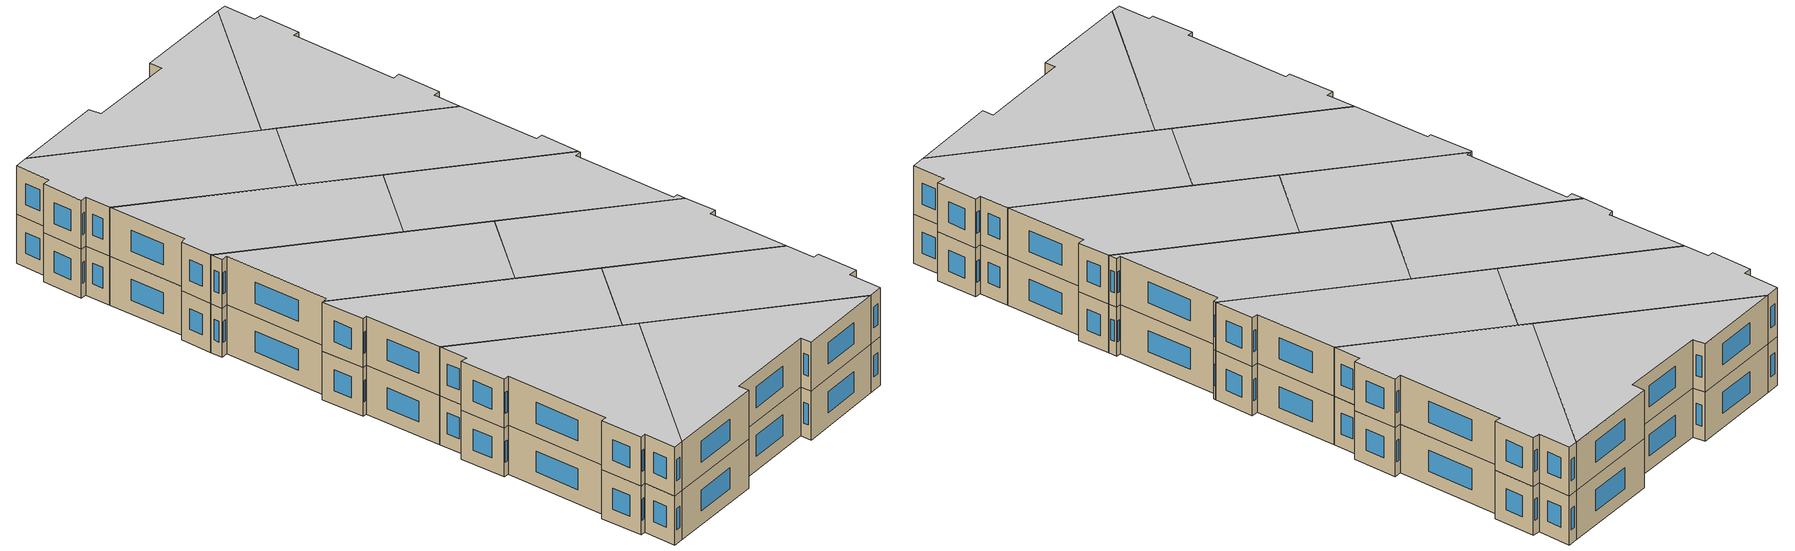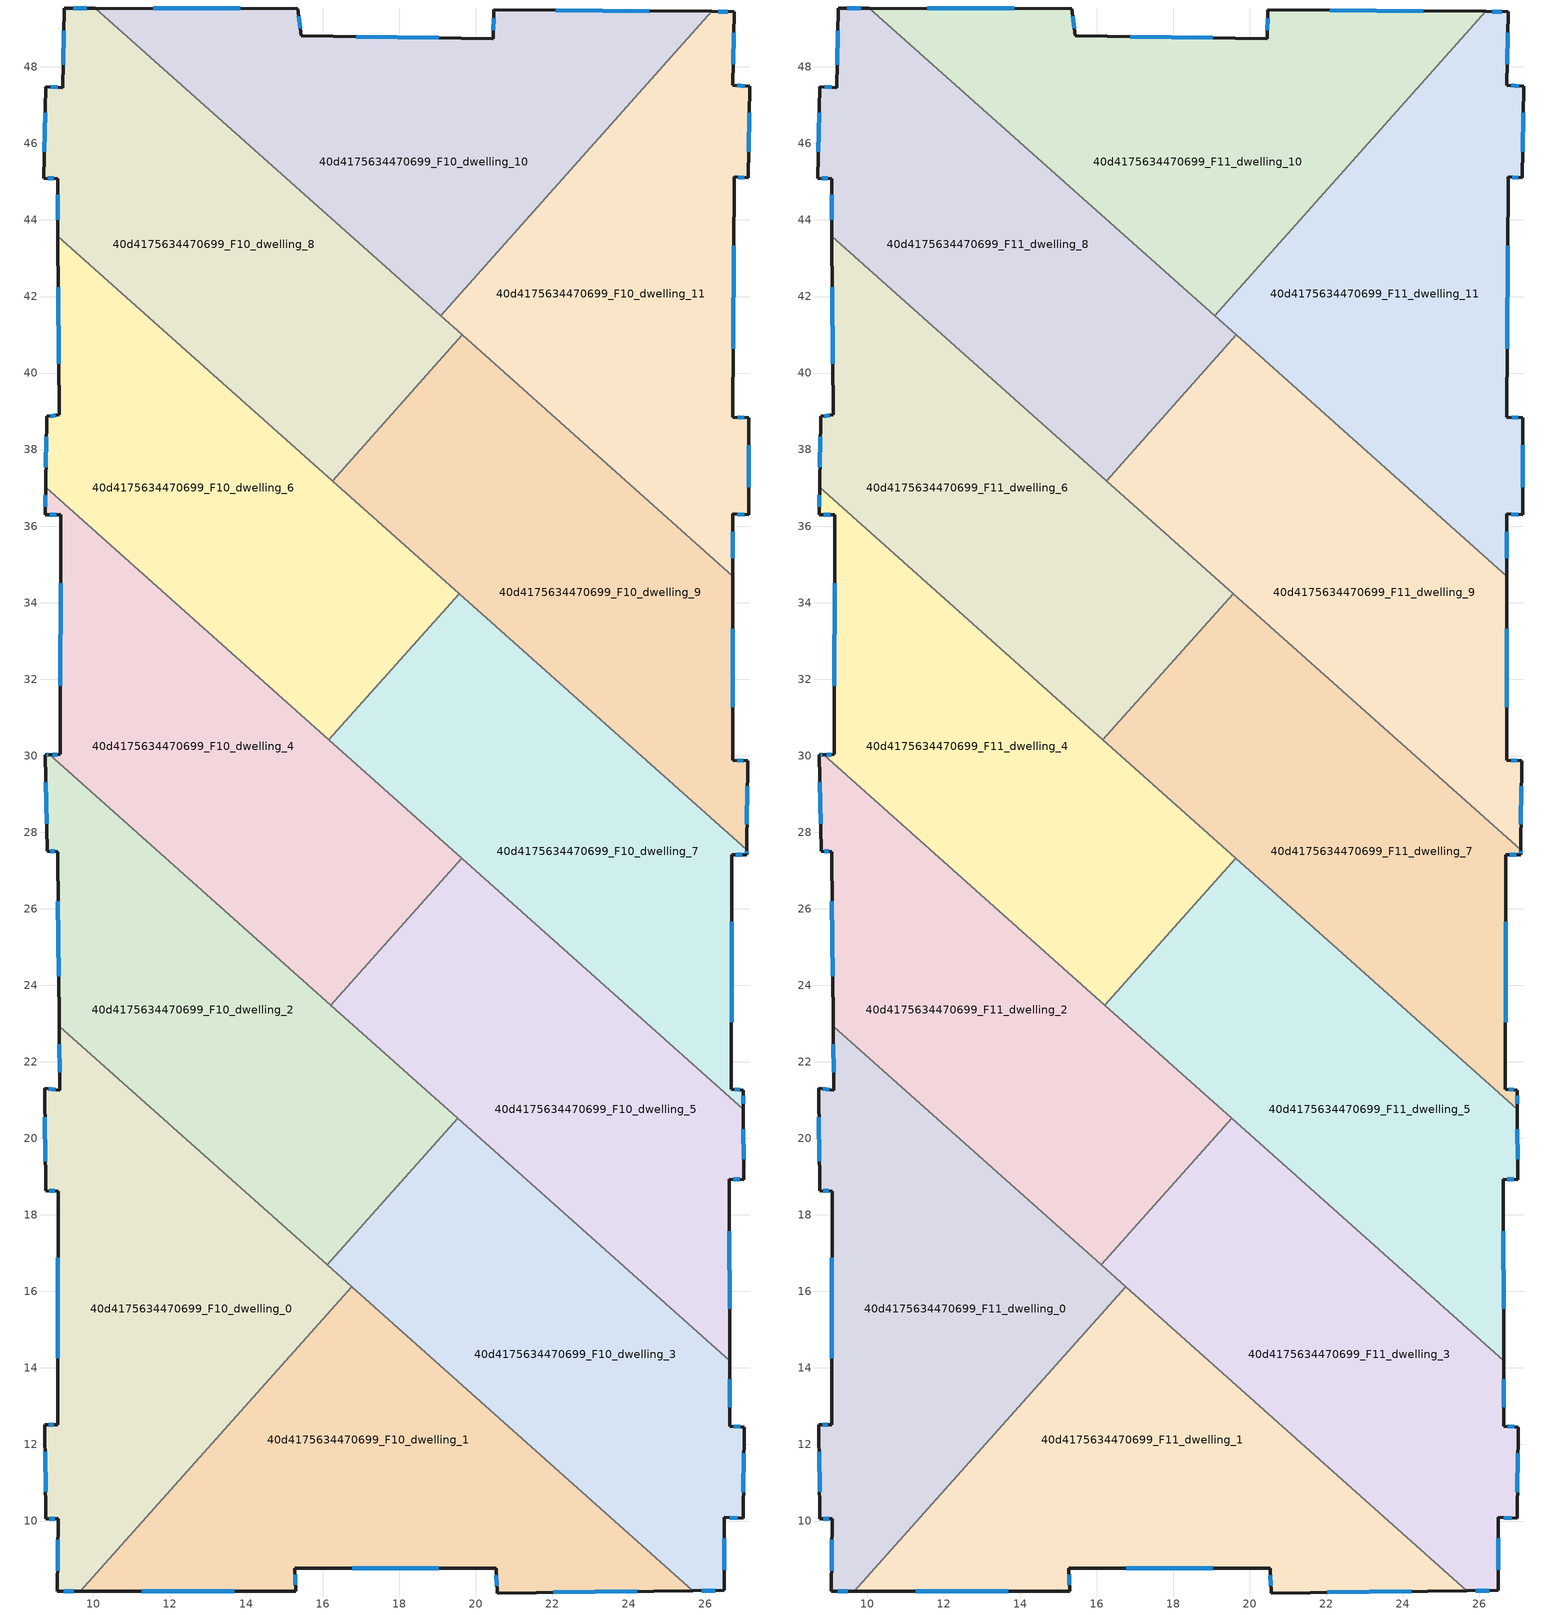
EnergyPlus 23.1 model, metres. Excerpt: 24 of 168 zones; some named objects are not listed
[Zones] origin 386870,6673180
40d4175634470699_F10_dwelling_0
 floor to 40d4175634470699_F9_dwelling_0 (EU_floor_Construction): 16.76,16.13 9.66,8.16 9.07,8.16 9.09,10.06 8.77,10.05 8.74,12.52 9.07,12.51 9.09,18.62 8.76,18.63 8.73,21.32 9.13,21.25 9.11,22.93 z30
 wall outside (EU_wall_Construction): 9.11,22.93 9.13,21.25 8.73,21.32 8.76,18.63 9.09,18.62 9.07,12.51 8.74,12.52 8.77,10.05 9.09,10.06 9.07,8.16 9.66,8.16 z30:33
 wall to 40d4175634470699_F10_dwelling_1 (EU_wall_Construction): 9.66,8.16 16.76,16.13 z30:33
 wall to 40d4175634470699_F10_dwelling_2 (EU_wall_Construction): 16.12,16.7 9.11,22.93 z30:33
 wall to 40d4175634470699_F10_dwelling_3 (EU_wall_Construction): 16.75,16.13 16.12,16.7 z30:33
 window (EU_Window_Construction): 8.75,11.82 8.76,10.76 / 8.98,12.51 8.84,12.52 / 9.08,16.88 9.08,14.26 / 8.85,18.63 8.99,18.63 / 8.74,20.55 8.75,19.4 / 9.01,21.27 8.85,21.3 / 9.12,22.45 9.12,21.73 / 9.24,8.16 9.49,8.16 / 9.08,9.52 9.07,8.7 / 8.86,10.05 9,10.06 z30.86:32.14
40d4175634470699_F10_dwelling_1
 floor to 40d4175634470699_F9_dwelling_1 (EU_floor_Construction): 25.68,8.18 20.56,8.12 20.53,8.77 15.27,8.77 15.29,8.16 9.66,8.16 16.76,16.13 z30
 wall outside (EU_wall_Construction): 9.66,8.16 15.29,8.16 15.27,8.77 20.53,8.77 20.56,8.12 25.68,8.18 z30:33
 wall to 40d4175634470699_F10_dwelling_3 (EU_wall_Construction): 25.68,8.18 16.76,16.13 z30:33
 window (EU_Window_Construction): 11.27,8.16 13.68,8.16 / 22.02,8.14 24.22,8.16 / 20.54,8.58 20.56,8.3 / 16.78,8.77 19.03,8.77 / 15.29,8.33 15.28,8.6 z30.86:32.14
40d4175634470699_F10_dwelling_10
 floor to 40d4175634470699_F9_dwelling_10 (EU_floor_Construction): 26.16,49.45 19.08,41.5 10.06,49.54 15.35,49.53 15.45,48.81 20.46,48.74 20.47,49.49 z30
 wall outside (EU_wall_Construction): 26.16,49.45 20.47,49.49 20.46,48.74 15.45,48.81 15.35,49.53 10.06,49.54 z30:33
 wall to 40d4175634470699_F10_dwelling_11 (EU_wall_Construction): 19.08,41.5 26.16,49.45 z30:33
 wall to 40d4175634470699_F10_dwelling_8 (EU_wall_Construction): 10.06,49.54 19.08,41.5 z30:33
 window (EU_Window_Construction): 13.84,49.53 11.57,49.53 / 15.42,49.02 15.38,49.32 / 19.03,48.76 16.88,48.79 / 20.47,49.28 20.46,48.95 / 24.54,49.46 22.1,49.48 z30.86:32.14
40d4175634470699_F10_dwelling_11
 floor to 40d4175634470699_F9_dwelling_11 (EU_floor_Construction): 26.76,49.45 26.71,47.53 27.16,47.49 27.12,45.1 26.76,45.12 26.72,38.85 27.14,38.83 27.13,36.29 26.72,36.32 26.72,34.7 19.08,41.5 26.16,49.45 z30
 wall outside (EU_wall_Construction): 26.72,34.7 26.72,36.32 27.13,36.29 27.14,38.83 26.72,38.85 26.76,45.12 27.12,45.1 27.16,47.49 26.71,47.53 26.76,49.45 26.16,49.45 z30:33
 wall to 40d4175634470699_F10_dwelling_9 (EU_wall_Construction): 19.65,41 26.72,34.7 z30:33
 wall to 40d4175634470699_F10_dwelling_8 (EU_wall_Construction): 19.08,41.5 19.65,41 z30:33
 window (EU_Window_Construction): 27.13,45.78 27.15,46.81 / 26.86,45.12 27.02,45.11 / 26.73,40.64 26.75,43.33 / 27.02,38.84 26.84,38.84 / 27.13,37.02 27.14,38.11 / 26.84,36.31 27.01,36.3 / 26.72,35.16 26.72,35.85 / 26.59,49.45 26.33,49.45 / 26.73,48.07 26.74,48.9 / 27.03,47.5 26.84,47.52 z30.86:32.14
40d4175634470699_F10_dwelling_2
 floor to 40d4175634470699_F9_dwelling_2 (EU_floor_Construction): 19.53,20.52 16.12,16.7 9.11,22.93 9.07,27.5 8.8,27.5 8.75,30.02 8.86,30.02 z30
 wall outside (EU_wall_Construction): 8.86,30.02 8.75,30.02 8.8,27.5 9.07,27.5 9.11,22.93 z30:33
 wall to 40d4175634470699_F10_dwelling_3 (EU_wall_Construction): 16.12,16.7 19.53,20.52 z30:33
 wall to 40d4175634470699_F10_dwelling_4 (EU_wall_Construction): 16.21,23.48 8.86,30.02 z30:33
 wall to 40d4175634470699_F10_dwelling_5 (EU_wall_Construction): 19.53,20.52 16.21,23.48 z30:33
 window (EU_Window_Construction): 8.77,29.3 8.79,28.22 / 8.83,30.02 8.78,30.02 / 9.08,26.19 9.1,24.24 / 8.88,27.5 8.99,27.5 z30.86:32.14
40d4175634470699_F10_dwelling_3
 floor to 40d4175634470699_F9_dwelling_3 (EU_floor_Construction): 26.64,14.19 26.64,12.48 27.02,12.45 26.99,10.07 26.49,10.09 26.5,8.19 25.68,8.18 16.12,16.7 19.53,20.52 z30
 wall outside (EU_wall_Construction): 25.68,8.18 26.5,8.19 26.49,10.09 26.99,10.07 27.02,12.45 26.64,12.48 26.64,14.19 z30:33
 wall to 40d4175634470699_F10_dwelling_5 (EU_wall_Construction): 26.64,14.19 19.53,20.52 z30:33
 window (EU_Window_Construction): 26.5,8.73 26.49,9.55 / 25.91,8.18 26.26,8.18 / 26.64,12.97 26.64,13.7 / 26.91,12.46 26.75,12.47 / 27,10.75 27.01,11.77 / 26.63,10.09 26.85,10.08 z30.86:32.14
40d4175634470699_F10_dwelling_4
 floor to 40d4175634470699_F9_dwelling_4 (EU_floor_Construction): 19.64,27.32 16.21,23.48 8.86,30.02 9.15,30.03 9.15,36.3 8.75,36.3 8.76,37.01 z30
 wall outside (EU_wall_Construction): 8.76,37.01 8.75,36.3 9.15,36.3 9.15,30.03 8.86,30.02 z30:33
 wall to 40d4175634470699_F10_dwelling_5 (EU_wall_Construction): 16.21,23.48 19.64,27.32 z30:33
 wall to 40d4175634470699_F10_dwelling_6 (EU_wall_Construction): 16.16,30.42 8.76,37.01 z30:33
 wall to 40d4175634470699_F10_dwelling_7 (EU_wall_Construction): 19.64,27.32 16.16,30.42 z30:33
 window (EU_Window_Construction): 8.86,36.3 9.04,36.3 / 8.75,36.81 8.75,36.5 / 9.07,30.03 8.95,30.03 / 9.15,34.51 9.15,31.82 z30.86:32.14
40d4175634470699_F10_dwelling_5
 floor to 40d4175634470699_F9_dwelling_5 (EU_floor_Construction): 26.99,20.76 27.01,18.92 26.63,18.93 26.64,14.19 16.21,23.48 19.64,27.32 z30
 wall outside (EU_wall_Construction): 26.64,14.19 26.63,18.93 27.01,18.92 26.99,20.76 z30:33
 wall to 40d4175634470699_F10_dwelling_7 (EU_wall_Construction): 26.99,20.76 19.64,27.32 z30:33
 window (EU_Window_Construction): 27,19.45 27,20.24 / 26.74,18.93 26.9,18.93 / 26.63,15.55 26.63,17.58 z30.86:32.14
40d4175634470699_F10_dwelling_6
 floor to 40d4175634470699_F9_dwelling_6 (EU_floor_Construction): 19.56,34.24 16.16,30.42 8.76,37.01 8.78,38.87 9.12,38.91 9.08,43.58 z30
 wall outside (EU_wall_Construction): 9.08,43.58 9.12,38.91 8.78,38.87 8.76,37.01 z30:33
 wall to 40d4175634470699_F10_dwelling_7 (EU_wall_Construction): 16.16,30.42 19.56,34.24 z30:33
 wall to 40d4175634470699_F10_dwelling_8 (EU_wall_Construction): 16.26,37.19 9.08,43.58 z30:33
 wall to 40d4175634470699_F10_dwelling_9 (EU_wall_Construction): 19.56,34.24 16.26,37.19 z30:33
 window (EU_Window_Construction): 9.09,42.24 9.11,40.24 / 8.78,38.34 8.77,37.54 / 9.02,38.89 8.88,38.88 z30.86:32.14
40d4175634470699_F10_dwelling_7
 floor to 40d4175634470699_F9_dwelling_7 (EU_floor_Construction): 27.08,27.54 27.08,27.41 26.69,27.41 26.68,21.28 26.99,21.26 26.99,20.76 16.16,30.42 19.56,34.24 z30
 wall outside (EU_wall_Construction): 26.99,20.76 26.99,21.26 26.68,21.28 26.69,27.41 27.08,27.41 27.08,27.54 z30:33
 wall to 40d4175634470699_F10_dwelling_9 (EU_wall_Construction): 27.08,27.54 19.56,34.24 z30:33
 window (EU_Window_Construction): 26.99,20.91 26.99,21.12 / 27.08,27.45 27.08,27.5 / 26.8,27.41 26.97,27.41 / 26.69,23.03 26.69,25.66 / 26.9,21.27 26.77,21.28 z30.86:32.14
40d4175634470699_F10_dwelling_8
 floor to 40d4175634470699_F9_dwelling_8 (EU_floor_Construction): 19.65,41 16.26,37.19 9.08,43.58 9.07,45.08 8.72,45.09 8.76,47.48 9.21,47.46 9.24,49.54 10.06,49.54 z30
 wall outside (EU_wall_Construction): 10.06,49.54 9.24,49.54 9.21,47.46 8.76,47.48 8.72,45.09 9.07,45.08 9.08,43.58 z30:33
 wall to 40d4175634470699_F10_dwelling_9 (EU_wall_Construction): 16.26,37.19 19.65,41 z30:33
 window (EU_Window_Construction): 8.75,46.8 8.73,45.78 / 9.08,47.46 8.89,47.48 / 9.23,48.94 9.22,48.05 / 9.83,49.54 9.48,49.54 / 9.08,44.65 9.08,44.01 / 8.82,45.09 8.97,45.09 z30.86:32.14
40d4175634470699_F10_dwelling_9
 floor to 40d4175634470699_F9_dwelling_9 (EU_floor_Construction): 26.72,34.7 26.72,29.89 27.1,29.86 27.08,27.54 16.26,37.19 19.65,41 z30
 wall outside (EU_wall_Construction): 27.08,27.54 27.1,29.86 26.72,29.89 26.72,34.7 z30:33
 window (EU_Window_Construction): 26.72,31.26 26.72,33.32 / 26.99,29.87 26.83,29.88 / 27.09,28.2 27.1,29.2 z30.86:32.14
40d4175634470699_F11_dwelling_0
 floor to 40d4175634470699_F10_dwelling_0 (EU_floor_Construction): 16.76,16.13 9.66,8.16 9.07,8.16 9.09,10.06 8.77,10.05 8.74,12.52 9.07,12.51 9.09,18.62 8.76,18.63 8.73,21.32 9.13,21.25 9.11,22.93 z33
 wall outside (EU_wall_Construction): 9.11,22.93 9.13,21.25 8.73,21.32 8.76,18.63 9.09,18.62 9.07,12.51 8.74,12.52 8.77,10.05 9.09,10.06 9.07,8.16 9.66,8.16 z33:36
 wall to 40d4175634470699_F11_dwelling_1 (EU_wall_Construction): 9.66,8.16 16.76,16.13 z33:36
 wall to 40d4175634470699_F11_dwelling_2 (EU_wall_Construction): 16.12,16.7 9.11,22.93 z33:36
 wall to 40d4175634470699_F11_dwelling_3 (EU_wall_Construction): 16.75,16.13 16.12,16.7 z33:36
 window (EU_Window_Construction): 8.75,11.82 8.76,10.76 / 8.98,12.51 8.84,12.52 / 9.08,16.88 9.08,14.26 / 8.85,18.63 8.99,18.63 / 8.74,20.55 8.75,19.4 / 9.01,21.27 8.85,21.3 / 9.12,22.45 9.12,21.73 / 9.24,8.16 9.49,8.16 / 9.08,9.52 9.07,8.7 / 8.86,10.05 9,10.06 z33.86:35.14
 ceiling to 40d4175634470699_F12_dwelling_0 (EU_floor_Construction): 9.66,8.16 16.76,16.13 9.11,22.93 9.13,21.25 8.73,21.32 8.76,18.63 9.09,18.62 9.07,12.51 8.74,12.52 8.77,10.05 9.09,10.06 9.07,8.16 z36
40d4175634470699_F11_dwelling_1
 floor to 40d4175634470699_F10_dwelling_1 (EU_floor_Construction): 25.68,8.18 20.56,8.12 20.53,8.77 15.27,8.77 15.29,8.16 9.66,8.16 16.76,16.13 z33
 wall outside (EU_wall_Construction): 9.66,8.16 15.29,8.16 15.27,8.77 20.53,8.77 20.56,8.12 25.68,8.18 z33:36
 wall to 40d4175634470699_F11_dwelling_3 (EU_wall_Construction): 25.68,8.18 16.76,16.13 z33:36
 window (EU_Window_Construction): 11.27,8.16 13.68,8.16 / 22.02,8.14 24.22,8.16 / 20.54,8.58 20.56,8.3 / 16.78,8.77 19.03,8.77 / 15.29,8.33 15.28,8.6 z33.86:35.14
 ceiling to 40d4175634470699_F12_dwelling_1 (EU_floor_Construction): 25.68,8.18 16.76,16.13 9.66,8.16 15.29,8.16 15.27,8.77 20.53,8.77 20.56,8.12 z36
40d4175634470699_F11_dwelling_10
 floor to 40d4175634470699_F10_dwelling_10 (EU_floor_Construction): 26.16,49.45 19.08,41.5 10.06,49.54 15.35,49.53 15.45,48.81 20.46,48.74 20.47,49.49 z33
 wall outside (EU_wall_Construction): 26.16,49.45 20.47,49.49 20.46,48.74 15.45,48.81 15.35,49.53 10.06,49.54 z33:36
 wall to 40d4175634470699_F11_dwelling_11 (EU_wall_Construction): 19.08,41.5 26.16,49.45 z33:36
 wall to 40d4175634470699_F11_dwelling_8 (EU_wall_Construction): 10.06,49.54 19.08,41.5 z33:36
 window (EU_Window_Construction): 13.84,49.53 11.57,49.53 / 15.42,49.02 15.38,49.32 / 19.03,48.76 16.88,48.79 / 20.47,49.28 20.46,48.95 / 24.54,49.46 22.1,49.48 z33.86:35.14
 ceiling to 40d4175634470699_F12_dwelling_10 (EU_floor_Construction): 19.08,41.5 26.16,49.45 20.47,49.49 20.46,48.74 15.45,48.81 15.35,49.53 10.06,49.54 z36
40d4175634470699_F11_dwelling_11
 floor to 40d4175634470699_F10_dwelling_11 (EU_floor_Construction): 26.76,49.45 26.71,47.53 27.16,47.49 27.12,45.1 26.76,45.12 26.72,38.85 27.14,38.83 27.13,36.29 26.72,36.32 26.72,34.7 19.08,41.5 26.16,49.45 z33
 wall outside (EU_wall_Construction): 26.72,34.7 26.72,36.32 27.13,36.29 27.14,38.83 26.72,38.85 26.76,45.12 27.12,45.1 27.16,47.49 26.71,47.53 26.76,49.45 26.16,49.45 z33:36
 wall to 40d4175634470699_F11_dwelling_9 (EU_wall_Construction): 19.65,41 26.72,34.7 z33:36
 wall to 40d4175634470699_F11_dwelling_8 (EU_wall_Construction): 19.08,41.5 19.65,41 z33:36
 window (EU_Window_Construction): 27.13,45.78 27.15,46.81 / 26.86,45.12 27.02,45.11 / 26.73,40.64 26.75,43.33 / 27.02,38.84 26.84,38.84 / 27.13,37.02 27.14,38.11 / 26.84,36.31 27.01,36.3 / 26.72,35.16 26.72,35.85 / 26.59,49.45 26.33,49.45 / 26.73,48.07 26.74,48.9 / 27.03,47.5 26.84,47.52 z33.86:35.14
 ceiling to 40d4175634470699_F12_dwelling_11 (EU_floor_Construction): 26.72,34.7 26.72,36.32 27.13,36.29 27.14,38.83 26.72,38.85 26.76,45.12 27.12,45.1 27.16,47.49 26.71,47.53 26.76,49.45 26.16,49.45 19.08,41.5 z36
40d4175634470699_F11_dwelling_2
 floor to 40d4175634470699_F10_dwelling_2 (EU_floor_Construction): 19.53,20.52 16.12,16.7 9.11,22.93 9.07,27.5 8.8,27.5 8.75,30.02 8.86,30.02 z33
 wall outside (EU_wall_Construction): 8.86,30.02 8.75,30.02 8.8,27.5 9.07,27.5 9.11,22.93 z33:36
 wall to 40d4175634470699_F11_dwelling_3 (EU_wall_Construction): 16.12,16.7 19.53,20.52 z33:36
 wall to 40d4175634470699_F11_dwelling_4 (EU_wall_Construction): 16.21,23.48 8.86,30.02 z33:36
 wall to 40d4175634470699_F11_dwelling_5 (EU_wall_Construction): 19.53,20.52 16.21,23.48 z33:36
 window (EU_Window_Construction): 8.77,29.3 8.79,28.22 / 8.83,30.02 8.78,30.02 / 9.08,26.19 9.1,24.24 / 8.88,27.5 8.99,27.5 z33.86:35.14
 ceiling to 40d4175634470699_F12_dwelling_2 (EU_floor_Construction): 16.12,16.7 19.53,20.52 8.86,30.02 8.75,30.02 8.8,27.5 9.07,27.5 9.11,22.93 z36
40d4175634470699_F11_dwelling_3
 floor to 40d4175634470699_F10_dwelling_3 (EU_floor_Construction): 26.64,14.19 26.64,12.48 27.02,12.45 26.99,10.07 26.49,10.09 26.5,8.19 25.68,8.18 16.12,16.7 19.53,20.52 z33
 wall outside (EU_wall_Construction): 25.68,8.18 26.5,8.19 26.49,10.09 26.99,10.07 27.02,12.45 26.64,12.48 26.64,14.19 z33:36
 wall to 40d4175634470699_F11_dwelling_5 (EU_wall_Construction): 26.64,14.19 19.53,20.52 z33:36
 window (EU_Window_Construction): 26.5,8.73 26.49,9.55 / 25.91,8.18 26.26,8.18 / 26.64,12.97 26.64,13.7 / 26.91,12.46 26.75,12.47 / 27,10.75 27.01,11.77 / 26.63,10.09 26.85,10.08 z33.86:35.14
 ceiling to 40d4175634470699_F12_dwelling_3 (EU_floor_Construction): 26.5,8.19 26.49,10.09 26.99,10.07 27.02,12.45 26.64,12.48 26.64,14.19 19.53,20.52 16.12,16.7 25.68,8.18 z36
40d4175634470699_F11_dwelling_4
 floor to 40d4175634470699_F10_dwelling_4 (EU_floor_Construction): 19.64,27.32 16.21,23.48 8.86,30.02 9.15,30.03 9.15,36.3 8.75,36.3 8.76,37.01 z33
 wall outside (EU_wall_Construction): 8.76,37.01 8.75,36.3 9.15,36.3 9.15,30.03 8.86,30.02 z33:36
 wall to 40d4175634470699_F11_dwelling_5 (EU_wall_Construction): 16.21,23.48 19.64,27.32 z33:36
 wall to 40d4175634470699_F11_dwelling_6 (EU_wall_Construction): 16.16,30.42 8.76,37.01 z33:36
 wall to 40d4175634470699_F11_dwelling_7 (EU_wall_Construction): 19.64,27.32 16.16,30.42 z33:36
 window (EU_Window_Construction): 8.86,36.3 9.04,36.3 / 8.75,36.81 8.75,36.5 / 9.07,30.03 8.95,30.03 / 9.15,34.51 9.15,31.82 z33.86:35.14
 ceiling to 40d4175634470699_F12_dwelling_4 (EU_floor_Construction): 16.21,23.48 19.64,27.32 8.76,37.01 8.75,36.3 9.15,36.3 9.15,30.03 8.86,30.02 z36
40d4175634470699_F11_dwelling_5
 floor to 40d4175634470699_F10_dwelling_5 (EU_floor_Construction): 26.99,20.76 27.01,18.92 26.63,18.93 26.64,14.19 16.21,23.48 19.64,27.32 z33
 wall outside (EU_wall_Construction): 26.64,14.19 26.63,18.93 27.01,18.92 26.99,20.76 z33:36
 wall to 40d4175634470699_F11_dwelling_7 (EU_wall_Construction): 26.99,20.76 19.64,27.32 z33:36
 window (EU_Window_Construction): 27,19.45 27,20.24 / 26.74,18.93 26.9,18.93 / 26.63,15.55 26.63,17.58 z33.86:35.14
 ceiling to 40d4175634470699_F12_dwelling_5 (EU_floor_Construction): 26.64,14.19 26.63,18.93 27.01,18.92 26.99,20.76 19.64,27.32 16.21,23.48 z36
40d4175634470699_F11_dwelling_6
 floor to 40d4175634470699_F10_dwelling_6 (EU_floor_Construction): 19.56,34.24 16.16,30.42 8.76,37.01 8.78,38.87 9.12,38.91 9.08,43.58 z33
 wall outside (EU_wall_Construction): 9.08,43.58 9.12,38.91 8.78,38.87 8.76,37.01 z33:36
 wall to 40d4175634470699_F11_dwelling_7 (EU_wall_Construction): 16.16,30.42 19.56,34.24 z33:36
 wall to 40d4175634470699_F11_dwelling_8 (EU_wall_Construction): 16.26,37.19 9.08,43.58 z33:36
 wall to 40d4175634470699_F11_dwelling_9 (EU_wall_Construction): 19.56,34.24 16.26,37.19 z33:36
 window (EU_Window_Construction): 9.09,42.24 9.11,40.24 / 8.78,38.34 8.77,37.54 / 9.02,38.89 8.88,38.88 z33.86:35.14
 ceiling to 40d4175634470699_F12_dwelling_6 (EU_floor_Construction): 16.16,30.42 19.56,34.24 9.08,43.58 9.12,38.91 8.78,38.87 8.76,37.01 z36
40d4175634470699_F11_dwelling_7
 floor to 40d4175634470699_F10_dwelling_7 (EU_floor_Construction): 27.08,27.54 27.08,27.41 26.69,27.41 26.68,21.28 26.99,21.26 26.99,20.76 16.16,30.42 19.56,34.24 z33
 wall outside (EU_wall_Construction): 26.99,20.76 26.99,21.26 26.68,21.28 26.69,27.41 27.08,27.41 27.08,27.54 z33:36
 wall to 40d4175634470699_F11_dwelling_9 (EU_wall_Construction): 27.08,27.54 19.56,34.24 z33:36
 window (EU_Window_Construction): 26.99,20.91 26.99,21.12 / 27.08,27.45 27.08,27.5 / 26.8,27.41 26.97,27.41 / 26.69,23.03 26.69,25.66 / 26.9,21.27 26.77,21.28 z33.86:35.14
 ceiling to 40d4175634470699_F12_dwelling_7 (EU_floor_Construction): 26.99,20.76 26.99,21.26 26.68,21.28 26.69,27.41 27.08,27.41 27.08,27.54 19.56,34.24 16.16,30.42 z36
40d4175634470699_F11_dwelling_8
 floor to 40d4175634470699_F10_dwelling_8 (EU_floor_Construction): 19.65,41 16.26,37.19 9.08,43.58 9.07,45.08 8.72,45.09 8.76,47.48 9.21,47.46 9.24,49.54 10.06,49.54 z33
 wall outside (EU_wall_Construction): 10.06,49.54 9.24,49.54 9.21,47.46 8.76,47.48 8.72,45.09 9.07,45.08 9.08,43.58 z33:36
 wall to 40d4175634470699_F11_dwelling_9 (EU_wall_Construction): 16.26,37.19 19.65,41 z33:36
 window (EU_Window_Construction): 8.75,46.8 8.73,45.78 / 9.08,47.46 8.89,47.48 / 9.23,48.94 9.22,48.05 / 9.83,49.54 9.48,49.54 / 9.08,44.65 9.08,44.01 / 8.82,45.09 8.97,45.09 z33.86:35.14
 ceiling to 40d4175634470699_F12_dwelling_8 (EU_floor_Construction): 16.26,37.19 19.65,41 10.06,49.54 9.24,49.54 9.21,47.46 8.76,47.48 8.72,45.09 9.07,45.08 9.08,43.58 z36
40d4175634470699_F11_dwelling_9
 floor to 40d4175634470699_F10_dwelling_9 (EU_floor_Construction): 26.72,34.7 26.72,29.89 27.1,29.86 27.08,27.54 16.26,37.19 19.65,41 z33
 wall outside (EU_wall_Construction): 27.08,27.54 27.1,29.86 26.72,29.89 26.72,34.7 z33:36
 window (EU_Window_Construction): 26.72,31.26 26.72,33.32 / 26.99,29.87 26.83,29.88 / 27.09,28.2 27.1,29.2 z33.86:35.14
 ceiling to 40d4175634470699_F12_dwelling_9 (EU_floor_Construction): 27.08,27.54 27.1,29.86 26.72,29.89 26.72,34.7 19.65,41 16.26,37.19 z36
[Building]
EU S2 Campaign: North Axis=0; Terrain=City; Solar Distribution=FullExterior
[Site:Location]
Helsinki-Vantaa.AP: Latitude=60.317; Longitude=24.963; Time Zone=2; Elevation=54.6
[SizingPeriod:WeatherFileDays]
AnnualSizingPeriod: Begin Month=1; Begin Day of Month=1; End Month=12; End Day of Month=31; Day of Week for Start Day=Monday; Use Weather File Daylight Saving Period=No; Use Weather File Rain and Snow Indicators=No
[MATERIAL]
EU_InternalMass_Material: Roughness=MediumRough; Thickness=0.1; Conductivity=1; Density=1800; Specific Heat=900; Thermal Absorptance=0.9; Solar Absorptance=0.7; Visible Absorptance=0.7
[MATERIAL:NOMASS] Roughness=MediumRough; Thermal Absorptance=0.9; Solar Absorptance=0.7; Visible Absorptance=0.7
Name | Thermal Resistance
EU_wall_NoMass | 1.10183
EU_floor_NoMass | 1.70606
[WINDOWMATERIAL:SIMPLEGLAZINGSYSTEM]
EU_Window_SimpleGlazing: UFactor=3.11035; Solar Heat Gain Coefficient=0.8; Visible Transmittance=0.8
[CONSTRUCTION]
EU_wall_Construction: EU_wall_NoMass
EU_floor_Construction: EU_floor_NoMass
EU_Window_Construction: EU_Window_SimpleGlazing
EU_InternalMass_Construction: EU_InternalMass_Material
[ZONE] Type=1; Multiplier=1; Ceiling Height=autocalculate; Floor Area=autocalculate; Part of Total Floor Area=Yes
Name | Volume
40d4175634470699_F10_dwelling_0; 40d4175634470699_F11_dwelling_0 | 182.211
40d4175634470699_F10_dwelling_1; 40d4175634470699_F11_dwelling_1; 40d4175634470699_F10_dwelling_6; 40d4175634470699_F11_dwelling_6 | 182.188
40d4175634470699_F10_dwelling_10; 40d4175634470699_F11_dwelling_10; 40d4175634470699_F10_dwelling_3; 40d4175634470699_F11_dwelling_3 | 182.21
40d4175634470699_F10_dwelling_11; 40d4175634470699_F11_dwelling_11 | 182.204
40d4175634470699_F10_dwelling_2; 40d4175634470699_F11_dwelling_2 | 182.213
40d4175634470699_F10_dwelling_4; 40d4175634470699_F11_dwelling_4 | 182.209
40d4175634470699_F10_dwelling_5; 40d4175634470699_F11_dwelling_5 | 182.194
40d4175634470699_F10_dwelling_7; 40d4175634470699_F11_dwelling_7 | 182.202
40d4175634470699_F10_dwelling_8; 40d4175634470699_F11_dwelling_8 | 182.199
40d4175634470699_F10_dwelling_9; 40d4175634470699_F11_dwelling_9 | 182.205
[INTERNALMASS] Construction=EU_InternalMass_Construction
Name | Zone or ZoneList | Surface Area
40d4175634470699_F10_dwelling_0_EU_InternalMass | 40d4175634470699_F10_dwelling_0 | 60.7366
40d4175634470699_F10_dwelling_1_EU_InternalMass | 40d4175634470699_F10_dwelling_1 | 60.7292
40d4175634470699_F10_dwelling_2_EU_InternalMass | 40d4175634470699_F10_dwelling_2 | 60.7376
40d4175634470699_F10_dwelling_3_EU_InternalMass | 40d4175634470699_F10_dwelling_3 | 60.7371
40d4175634470699_F10_dwelling_4_EU_InternalMass | 40d4175634470699_F10_dwelling_4 | 60.7362
40d4175634470699_F10_dwelling_5_EU_InternalMass | 40d4175634470699_F10_dwelling_5 | 60.7312
40d4175634470699_F10_dwelling_6_EU_InternalMass | 40d4175634470699_F10_dwelling_6 | 60.729
40d4175634470699_F10_dwelling_7_EU_InternalMass | 40d4175634470699_F10_dwelling_7 | 60.7345
40d4175634470699_F10_dwelling_8_EU_InternalMass | 40d4175634470699_F10_dwelling_8 | 60.7332
40d4175634470699_F10_dwelling_9_EU_InternalMass | 40d4175634470699_F10_dwelling_9 | 60.7349
40d4175634470699_F10_dwelling_10_EU_InternalMass | 40d4175634470699_F10_dwelling_10 | 60.7366
40d4175634470699_F10_dwelling_11_EU_InternalMass | 40d4175634470699_F10_dwelling_11 | 60.7352
40d4175634470699_F11_dwelling_0_EU_InternalMass | 40d4175634470699_F11_dwelling_0 | 60.7366
40d4175634470699_F11_dwelling_1_EU_InternalMass | 40d4175634470699_F11_dwelling_1 | 60.7292
40d4175634470699_F11_dwelling_2_EU_InternalMass | 40d4175634470699_F11_dwelling_2 | 60.7376
40d4175634470699_F11_dwelling_3_EU_InternalMass | 40d4175634470699_F11_dwelling_3 | 60.7371
40d4175634470699_F11_dwelling_4_EU_InternalMass | 40d4175634470699_F11_dwelling_4 | 60.7362
40d4175634470699_F11_dwelling_5_EU_InternalMass | 40d4175634470699_F11_dwelling_5 | 60.7312
40d4175634470699_F11_dwelling_6_EU_InternalMass | 40d4175634470699_F11_dwelling_6 | 60.729
40d4175634470699_F11_dwelling_7_EU_InternalMass | 40d4175634470699_F11_dwelling_7 | 60.7345
40d4175634470699_F11_dwelling_8_EU_InternalMass | 40d4175634470699_F11_dwelling_8 | 60.7332
40d4175634470699_F11_dwelling_9_EU_InternalMass | 40d4175634470699_F11_dwelling_9 | 60.7349
40d4175634470699_F11_dwelling_10_EU_InternalMass | 40d4175634470699_F11_dwelling_10 | 60.7366
40d4175634470699_F11_dwelling_11_EU_InternalMass | 40d4175634470699_F11_dwelling_11 | 60.7352
[OTHEREQUIPMENT] Fuel Type=Electricity; Design Level Calculation Method=Watts/Area; Power per Zone Floor Area=1; Fraction Latent=0; Fraction Radiant=0; Fraction Lost=0; Carbon Dioxide Generation Rate=0; EndUse Subcategory=EU_Step8_InternalGains
Name | Zone or ZoneList or Space or SpaceList | Schedule
EU_Step8_InternalGain_40d4175634470699_F10_dwelling_0_f000 | 40d4175634470699_F10_dwelling_0 | EU_Step8_GainSchedule_40d4175634470699_F10_dwelling_0_f000
EU_Step8_InternalGain_40d4175634470699_F10_dwelling_1_f000 | 40d4175634470699_F10_dwelling_1 | EU_Step8_GainSchedule_40d4175634470699_F10_dwelling_1_f000
EU_Step8_InternalGain_40d4175634470699_F10_dwelling_2_f000 | 40d4175634470699_F10_dwelling_2 | EU_Step8_GainSchedule_40d4175634470699_F10_dwelling_2_f000
EU_Step8_InternalGain_40d4175634470699_F10_dwelling_3_f000 | 40d4175634470699_F10_dwelling_3 | EU_Step8_GainSchedule_40d4175634470699_F10_dwelling_3_f000
EU_Step8_InternalGain_40d4175634470699_F10_dwelling_4_f000 | 40d4175634470699_F10_dwelling_4 | EU_Step8_GainSchedule_40d4175634470699_F10_dwelling_4_f000
EU_Step8_InternalGain_40d4175634470699_F10_dwelling_5_f000 | 40d4175634470699_F10_dwelling_5 | EU_Step8_GainSchedule_40d4175634470699_F10_dwelling_5_f000
EU_Step8_InternalGain_40d4175634470699_F10_dwelling_6_f000 | 40d4175634470699_F10_dwelling_6 | EU_Step8_GainSchedule_40d4175634470699_F10_dwelling_6_f000
EU_Step8_InternalGain_40d4175634470699_F10_dwelling_7_f000 | 40d4175634470699_F10_dwelling_7 | EU_Step8_GainSchedule_40d4175634470699_F10_dwelling_7_f000
EU_Step8_InternalGain_40d4175634470699_F10_dwelling_8_f000 | 40d4175634470699_F10_dwelling_8 | EU_Step8_GainSchedule_40d4175634470699_F10_dwelling_8_f000
EU_Step8_InternalGain_40d4175634470699_F10_dwelling_9_f000 | 40d4175634470699_F10_dwelling_9 | EU_Step8_GainSchedule_40d4175634470699_F10_dwelling_9_f000
EU_Step8_InternalGain_40d4175634470699_F10_dwelling_10_f000 | 40d4175634470699_F10_dwelling_10 | EU_Step8_GainSchedule_40d4175634470699_F10_dwelling_10_f000
EU_Step8_InternalGain_40d4175634470699_F10_dwelling_11_f000 | 40d4175634470699_F10_dwelling_11 | EU_Step8_GainSchedule_40d4175634470699_F10_dwelling_11_f000
EU_Step8_InternalGain_40d4175634470699_F11_dwelling_0_f000 | 40d4175634470699_F11_dwelling_0 | EU_Step8_GainSchedule_40d4175634470699_F11_dwelling_0_f000
EU_Step8_InternalGain_40d4175634470699_F11_dwelling_1_f000 | 40d4175634470699_F11_dwelling_1 | EU_Step8_GainSchedule_40d4175634470699_F11_dwelling_1_f000
EU_Step8_InternalGain_40d4175634470699_F11_dwelling_2_f000 | 40d4175634470699_F11_dwelling_2 | EU_Step8_GainSchedule_40d4175634470699_F11_dwelling_2_f000
EU_Step8_InternalGain_40d4175634470699_F11_dwelling_3_f000 | 40d4175634470699_F11_dwelling_3 | EU_Step8_GainSchedule_40d4175634470699_F11_dwelling_3_f000
EU_Step8_InternalGain_40d4175634470699_F11_dwelling_4_f000 | 40d4175634470699_F11_dwelling_4 | EU_Step8_GainSchedule_40d4175634470699_F11_dwelling_4_f000
EU_Step8_InternalGain_40d4175634470699_F11_dwelling_5_f000 | 40d4175634470699_F11_dwelling_5 | EU_Step8_GainSchedule_40d4175634470699_F11_dwelling_5_f000
EU_Step8_InternalGain_40d4175634470699_F11_dwelling_6_f000 | 40d4175634470699_F11_dwelling_6 | EU_Step8_GainSchedule_40d4175634470699_F11_dwelling_6_f000
EU_Step8_InternalGain_40d4175634470699_F11_dwelling_7_f000 | 40d4175634470699_F11_dwelling_7 | EU_Step8_GainSchedule_40d4175634470699_F11_dwelling_7_f000
EU_Step8_InternalGain_40d4175634470699_F11_dwelling_8_f000 | 40d4175634470699_F11_dwelling_8 | EU_Step8_GainSchedule_40d4175634470699_F11_dwelling_8_f000
EU_Step8_InternalGain_40d4175634470699_F11_dwelling_9_f000 | 40d4175634470699_F11_dwelling_9 | EU_Step8_GainSchedule_40d4175634470699_F11_dwelling_9_f000
EU_Step8_InternalGain_40d4175634470699_F11_dwelling_10_f000 | 40d4175634470699_F11_dwelling_10 | EU_Step8_GainSchedule_40d4175634470699_F11_dwelling_10_f000
EU_Step8_InternalGain_40d4175634470699_F11_dwelling_11_f000 | 40d4175634470699_F11_dwelling_11 | EU_Step8_GainSchedule_40d4175634470699_F11_dwelling_11_f000
[ZONEVENTILATION:DESIGNFLOWRATE] Schedule=EU_AlwaysOn; Design Flow Rate Calculation Method=AirChanges/Hour; Air Changes per Hour=0.756316; Ventilation Type=Natural; Fan Pressure Rise=0; Fan Total Efficiency=1; Constant Term Coefficient=1; Temperature Term Coefficient=0; Velocity Term Coefficient=0; Velocity Squared Term Coefficient=0; Minimum Indoor Temperature=-100; Maximum Indoor Temperature=100; Delta Temperature=-100; Minimum Outdoor Temperature=-100; Maximum Outdoor Temperature=100; Maximum Wind Speed=40
Name | Zone or ZoneList or Space or SpaceList
EU_ConstantAir_40d4175634470699_F10_dwelling_0 | 40d4175634470699_F10_dwelling_0
EU_ConstantAir_40d4175634470699_F10_dwelling_1 | 40d4175634470699_F10_dwelling_1
EU_ConstantAir_40d4175634470699_F10_dwelling_2 | 40d4175634470699_F10_dwelling_2
EU_ConstantAir_40d4175634470699_F10_dwelling_3 | 40d4175634470699_F10_dwelling_3
EU_ConstantAir_40d4175634470699_F10_dwelling_4 | 40d4175634470699_F10_dwelling_4
EU_ConstantAir_40d4175634470699_F10_dwelling_5 | 40d4175634470699_F10_dwelling_5
EU_ConstantAir_40d4175634470699_F10_dwelling_6 | 40d4175634470699_F10_dwelling_6
EU_ConstantAir_40d4175634470699_F10_dwelling_7 | 40d4175634470699_F10_dwelling_7
EU_ConstantAir_40d4175634470699_F10_dwelling_8 | 40d4175634470699_F10_dwelling_8
EU_ConstantAir_40d4175634470699_F10_dwelling_9 | 40d4175634470699_F10_dwelling_9
EU_ConstantAir_40d4175634470699_F10_dwelling_10 | 40d4175634470699_F10_dwelling_10
EU_ConstantAir_40d4175634470699_F10_dwelling_11 | 40d4175634470699_F10_dwelling_11
EU_ConstantAir_40d4175634470699_F11_dwelling_0 | 40d4175634470699_F11_dwelling_0
EU_ConstantAir_40d4175634470699_F11_dwelling_1 | 40d4175634470699_F11_dwelling_1
EU_ConstantAir_40d4175634470699_F11_dwelling_2 | 40d4175634470699_F11_dwelling_2
EU_ConstantAir_40d4175634470699_F11_dwelling_3 | 40d4175634470699_F11_dwelling_3
EU_ConstantAir_40d4175634470699_F11_dwelling_4 | 40d4175634470699_F11_dwelling_4
EU_ConstantAir_40d4175634470699_F11_dwelling_5 | 40d4175634470699_F11_dwelling_5
EU_ConstantAir_40d4175634470699_F11_dwelling_6 | 40d4175634470699_F11_dwelling_6
EU_ConstantAir_40d4175634470699_F11_dwelling_7 | 40d4175634470699_F11_dwelling_7
EU_ConstantAir_40d4175634470699_F11_dwelling_8 | 40d4175634470699_F11_dwelling_8
EU_ConstantAir_40d4175634470699_F11_dwelling_9 | 40d4175634470699_F11_dwelling_9
EU_ConstantAir_40d4175634470699_F11_dwelling_10 | 40d4175634470699_F11_dwelling_10
EU_ConstantAir_40d4175634470699_F11_dwelling_11 | 40d4175634470699_F11_dwelling_11
[HVACTEMPLATE:ZONE:IDEALLOADSAIRSYSTEM] System Availability Schedule=EU_AlwaysOn; Maximum Heating Supply Air Temperature=50; Minimum Cooling Supply Air Temperature=13; Maximum Heating Supply Air Humidity Ratio=0.0156; Minimum Cooling Supply Air Humidity Ratio=0.0077; Heating Limit=NoLimit; Cooling Limit=NoLimit; Heating Availability Schedule=EU_AlwaysOn; Cooling Availability Schedule=EU_CoolingOff; Dehumidification Control Type=ConstantSensibleHeatRatio; Cooling Sensible Heat Ratio=0.7; Dehumidification Setpoint=60; Humidification Control Type=None; Humidification Setpoint=30; Outdoor Air Method=None; Outdoor Air Flow Rate per Person=0.00944; Outdoor Air Flow Rate per Zone Floor Area=0; Outdoor Air Flow Rate per Zone=0; Demand Controlled Ventilation Type=None; Outdoor Air Economizer Type=NoEconomizer; Heat Recovery Type=None; Sensible Heat Recovery Effectiveness=0.7; Latent Heat Recovery Effectiveness=0.65
Name | Template Thermostat
40d4175634470699_F10_dwelling_0 | EU_HeatOnly_40d4175634470699_F10_dwelling_0
40d4175634470699_F10_dwelling_1 | EU_HeatOnly_40d4175634470699_F10_dwelling_1
40d4175634470699_F10_dwelling_2 | EU_HeatOnly_40d4175634470699_F10_dwelling_2
40d4175634470699_F10_dwelling_3 | EU_HeatOnly_40d4175634470699_F10_dwelling_3
40d4175634470699_F10_dwelling_4 | EU_HeatOnly_40d4175634470699_F10_dwelling_4
40d4175634470699_F10_dwelling_5 | EU_HeatOnly_40d4175634470699_F10_dwelling_5
40d4175634470699_F10_dwelling_6 | EU_HeatOnly_40d4175634470699_F10_dwelling_6
40d4175634470699_F10_dwelling_7 | EU_HeatOnly_40d4175634470699_F10_dwelling_7
40d4175634470699_F10_dwelling_8 | EU_HeatOnly_40d4175634470699_F10_dwelling_8
40d4175634470699_F10_dwelling_9 | EU_HeatOnly_40d4175634470699_F10_dwelling_9
40d4175634470699_F10_dwelling_10 | EU_HeatOnly_40d4175634470699_F10_dwelling_10
40d4175634470699_F10_dwelling_11 | EU_HeatOnly_40d4175634470699_F10_dwelling_11
40d4175634470699_F11_dwelling_0 | EU_HeatOnly_40d4175634470699_F11_dwelling_0
40d4175634470699_F11_dwelling_1 | EU_HeatOnly_40d4175634470699_F11_dwelling_1
40d4175634470699_F11_dwelling_2 | EU_HeatOnly_40d4175634470699_F11_dwelling_2
40d4175634470699_F11_dwelling_3 | EU_HeatOnly_40d4175634470699_F11_dwelling_3
40d4175634470699_F11_dwelling_4 | EU_HeatOnly_40d4175634470699_F11_dwelling_4
40d4175634470699_F11_dwelling_5 | EU_HeatOnly_40d4175634470699_F11_dwelling_5
40d4175634470699_F11_dwelling_6 | EU_HeatOnly_40d4175634470699_F11_dwelling_6
40d4175634470699_F11_dwelling_7 | EU_HeatOnly_40d4175634470699_F11_dwelling_7
40d4175634470699_F11_dwelling_8 | EU_HeatOnly_40d4175634470699_F11_dwelling_8
40d4175634470699_F11_dwelling_9 | EU_HeatOnly_40d4175634470699_F11_dwelling_9
40d4175634470699_F11_dwelling_10 | EU_HeatOnly_40d4175634470699_F11_dwelling_10
40d4175634470699_F11_dwelling_11 | EU_HeatOnly_40d4175634470699_F11_dwelling_11
[SIZING:ZONE] Zone Cooling Design Supply Air Temperature Input Method=SupplyAirTemperature; Zone Cooling Design Supply Air Temperature=13; Zone Heating Design Supply Air Temperature Input Method=SupplyAirTemperature; Zone Heating Design Supply Air Temperature=50; Zone Cooling Design Supply Air Humidity Ratio=0.008; Zone Heating Design Supply Air Humidity Ratio=0.008; Cooling Design Air Flow Method=DesignDay; Cooling Design Air Flow Rate=0; Cooling Minimum Air Flow per Zone Floor Area=0.000762; Cooling Minimum Air Flow=0; Cooling Minimum Air Flow Fraction=0.2; Heating Design Air Flow Method=DesignDay; Heating Design Air Flow Rate=0; Heating Maximum Air Flow per Zone Floor Area=0.002032; Heating Maximum Air Flow=0.141576; Heating Maximum Air Flow Fraction=0.3; Account for Dedicated Outdoor Air System=No; Dedicated Outdoor Air System Control Strategy=NeutralSupplyAir; Dedicated Outdoor Air Low Setpoint Temperature for Design=autosize; Dedicated Outdoor Air High Setpoint Temperature for Design=autosize; Zone Load Sizing Method=Sensible Load Only No Latent Load; Zone Latent Cooling Design Supply Air Humidity Ratio Input Method=HumidityRatioDifference; Zone Cooling Design Supply Air Humidity Ratio Difference=0.005; Zone Latent Heating Design Supply Air Humidity Ratio Input Method=HumidityRatioDifference; Zone Humidification Design Supply Air Humidity Ratio Difference=0.005
40d4175634470699_F10_dwelling_0; 40d4175634470699_F10_dwelling_1; 40d4175634470699_F10_dwelling_2; 40d4175634470699_F10_dwelling_3; 40d4175634470699_F10_dwelling_4; 40d4175634470699_F10_dwelling_5; 40d4175634470699_F10_dwelling_6; 40d4175634470699_F10_dwelling_7; 40d4175634470699_F10_dwelling_8; 40d4175634470699_F10_dwelling_9; 40d4175634470699_F10_dwelling_10; 40d4175634470699_F10_dwelling_11; 40d4175634470699_F11_dwelling_0; 40d4175634470699_F11_dwelling_1; 40d4175634470699_F11_dwelling_2; 40d4175634470699_F11_dwelling_3; 40d4175634470699_F11_dwelling_4; 40d4175634470699_F11_dwelling_5; 40d4175634470699_F11_dwelling_6; 40d4175634470699_F11_dwelling_7; 40d4175634470699_F11_dwelling_8; 40d4175634470699_F11_dwelling_9; 40d4175634470699_F11_dwelling_10; 40d4175634470699_F11_dwelling_11
[SCHEDULE:CONSTANT]
Name | Hourly Value
EU_AlwaysOn | 1
EU_CoolingOff | 0
[SCHEDULE:FILE] Column Number=1; Rows to Skip at Top=0; Number of Hours of Data=8760; Column Separator=Comma; Interpolate to Timestep=No; Minutes per Item=60; Adjust Schedule for Daylight Savings=Yes
Name | File
EU_Step8_GainSchedule_40d4175634470699_F10_dwelling_0_f000 | ../../schedules/40d4175634470699/40d4175634470699_F10_dwelling_0_f000_gain.csv
EU_Step8_GainSchedule_40d4175634470699_F10_dwelling_1_f000 | ../../schedules/40d4175634470699/40d4175634470699_F10_dwelling_1_f000_gain.csv
EU_Step8_GainSchedule_40d4175634470699_F10_dwelling_2_f000 | ../../schedules/40d4175634470699/40d4175634470699_F10_dwelling_2_f000_gain.csv
EU_Step8_GainSchedule_40d4175634470699_F10_dwelling_3_f000 | ../../schedules/40d4175634470699/40d4175634470699_F10_dwelling_3_f000_gain.csv
EU_Step8_GainSchedule_40d4175634470699_F10_dwelling_4_f000 | ../../schedules/40d4175634470699/40d4175634470699_F10_dwelling_4_f000_gain.csv
EU_Step8_GainSchedule_40d4175634470699_F10_dwelling_5_f000 | ../../schedules/40d4175634470699/40d4175634470699_F10_dwelling_5_f000_gain.csv
EU_Step8_GainSchedule_40d4175634470699_F10_dwelling_6_f000 | ../../schedules/40d4175634470699/40d4175634470699_F10_dwelling_6_f000_gain.csv
EU_Step8_GainSchedule_40d4175634470699_F10_dwelling_7_f000 | ../../schedules/40d4175634470699/40d4175634470699_F10_dwelling_7_f000_gain.csv
EU_Step8_GainSchedule_40d4175634470699_F10_dwelling_8_f000 | ../../schedules/40d4175634470699/40d4175634470699_F10_dwelling_8_f000_gain.csv
EU_Step8_GainSchedule_40d4175634470699_F10_dwelling_9_f000 | ../../schedules/40d4175634470699/40d4175634470699_F10_dwelling_9_f000_gain.csv
EU_Step8_GainSchedule_40d4175634470699_F10_dwelling_10_f000 | ../../schedules/40d4175634470699/40d4175634470699_F10_dwelling_10_f000_gain.csv
EU_Step8_GainSchedule_40d4175634470699_F10_dwelling_11_f000 | ../../schedules/40d4175634470699/40d4175634470699_F10_dwelling_11_f000_gain.csv
EU_Step8_GainSchedule_40d4175634470699_F11_dwelling_0_f000 | ../../schedules/40d4175634470699/40d4175634470699_F11_dwelling_0_f000_gain.csv
EU_Step8_GainSchedule_40d4175634470699_F11_dwelling_1_f000 | ../../schedules/40d4175634470699/40d4175634470699_F11_dwelling_1_f000_gain.csv
EU_Step8_GainSchedule_40d4175634470699_F11_dwelling_2_f000 | ../../schedules/40d4175634470699/40d4175634470699_F11_dwelling_2_f000_gain.csv
EU_Step8_GainSchedule_40d4175634470699_F11_dwelling_3_f000 | ../../schedules/40d4175634470699/40d4175634470699_F11_dwelling_3_f000_gain.csv
EU_Step8_GainSchedule_40d4175634470699_F11_dwelling_4_f000 | ../../schedules/40d4175634470699/40d4175634470699_F11_dwelling_4_f000_gain.csv
EU_Step8_GainSchedule_40d4175634470699_F11_dwelling_5_f000 | ../../schedules/40d4175634470699/40d4175634470699_F11_dwelling_5_f000_gain.csv
EU_Step8_GainSchedule_40d4175634470699_F11_dwelling_6_f000 | ../../schedules/40d4175634470699/40d4175634470699_F11_dwelling_6_f000_gain.csv
EU_Step8_GainSchedule_40d4175634470699_F11_dwelling_7_f000 | ../../schedules/40d4175634470699/40d4175634470699_F11_dwelling_7_f000_gain.csv
EU_Step8_GainSchedule_40d4175634470699_F11_dwelling_8_f000 | ../../schedules/40d4175634470699/40d4175634470699_F11_dwelling_8_f000_gain.csv
EU_Step8_GainSchedule_40d4175634470699_F11_dwelling_9_f000 | ../../schedules/40d4175634470699/40d4175634470699_F11_dwelling_9_f000_gain.csv
EU_Step8_GainSchedule_40d4175634470699_F11_dwelling_10_f000 | ../../schedules/40d4175634470699/40d4175634470699_F11_dwelling_10_f000_gain.csv
EU_Step8_GainSchedule_40d4175634470699_F11_dwelling_11_f000 | ../../schedules/40d4175634470699/40d4175634470699_F11_dwelling_11_f000_gain.csv
